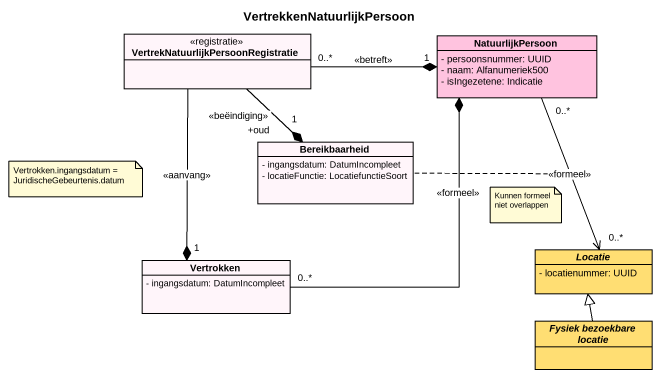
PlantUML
@startuml
title VertrekkenNatuurlijkPersoon
hide circle
hide empty members
skinparam classAttributeIconSize 0
class "VertrekNatuurlijkPersoonRegistratie" as VertrekNatuurlijkPersoonRegi <<registratie>> #FFF5FA
class NatuurlijkPersoon #FFC3DF {
  - persoonsnummer: UUID
  - naam: Alfanumeriek500
  - isIngezetene: Indicatie
}
class Bereikbaarheid #FFF5FA {
  - ingangsdatum: DatumIncompleet
  - locatieFunctie: LocatiefunctieSoort
}
class Vertrokken #FFF5FA {
  - ingangsdatum: DatumIncompleet
}
abstract class Locatie #FFDE73 {
  - locatienummer: UUID
}
abstract class "Fysiek bezoekbare locatie" as Fysiek_bezoekbare_locatie #FFDE73
VertrekNatuurlijkPersoonRegi "0..*" -right-* "1" NatuurlijkPersoon : <<betreft>>
VertrekNatuurlijkPersoonRegi --* "+oud\n1" Bereikbaarheid : <<beëindiging>>
VertrekNatuurlijkPersoonRegi --* "1" Vertrokken : <<aanvang>>
NatuurlijkPersoon "0..*" --> "0..*" Locatie : <<formeel>>
(NatuurlijkPersoon, Locatie) .. Bereikbaarheid
Vertrokken "0..*" -up-* NatuurlijkPersoon : <<formeel>>
Fysiek_bezoekbare_locatie -up-|> Locatie
note as N1
  Vertrokken.ingangsdatum = JuridischeGebeurtenis.datum
end note
note as N2
  Kunnen formeel niet overlappen
end note
@enduml
